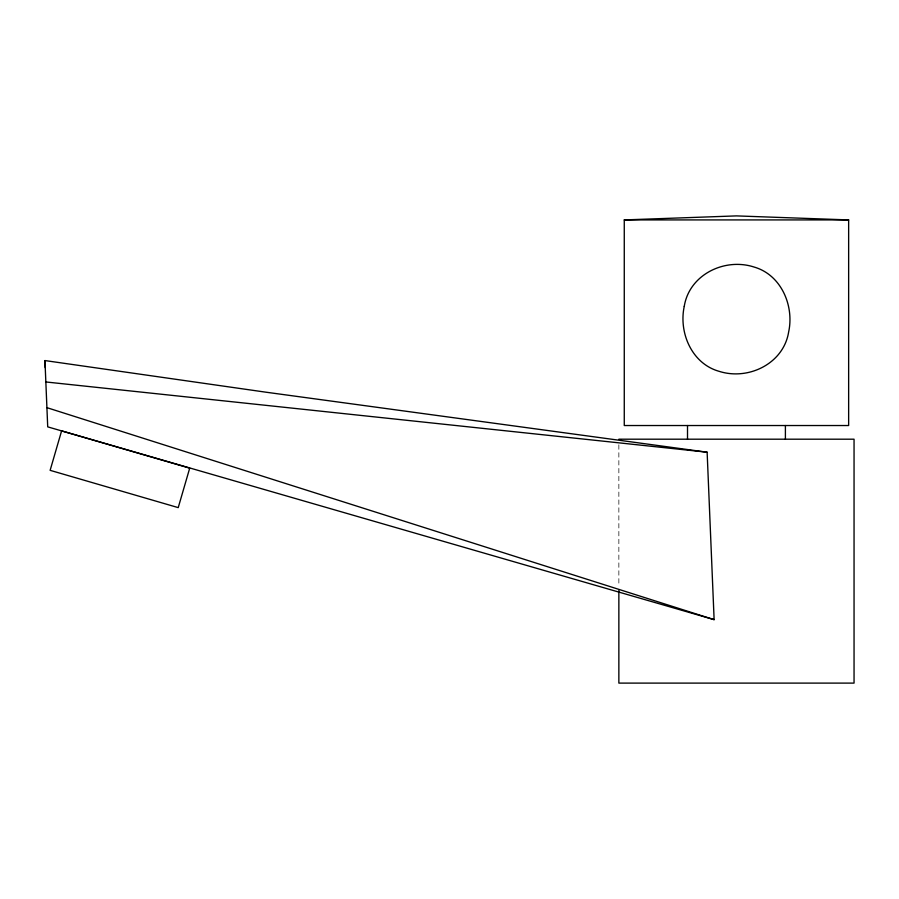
<?xml version="1.0" encoding="UTF-8"?>
<svg xmlns="http://www.w3.org/2000/svg" width="899" height="899" viewBox="0 0 899 899"><rect width="100%" height="100%" fill="white"/><g stroke="black" fill="none" stroke-linecap="round" stroke-linejoin="round"><path stroke-width="0.67" stroke-dasharray="4.5 3.37" d="M618.86 444.803L618.86 586.384"/><path stroke-width="1.35" d="M624.266 219.918L736.461 215.895L848.645 219.918L848.645 425.53L624.266 425.53L624.266 219.918L848.645 219.918M618.86 439.195L854.05 439.195L854.05 683.105L618.86 683.105L618.86 590.587M45.838 381.963L707.131 452.208L714.121 619.647L47.714 426.868L44.95 360.566L265.722 392.166L707.131 452.208M46.917 407.663L714.121 619.647M44.95 360.566L45.242 367.702M785.4 425.53L785.4 439.195M687.51 425.53L687.51 439.195M684.263 306.323C678.554 332.585 691.781 363.556 718.908 371.265C748.271 380.783 783.625 363.657 788.648 331.956C794.356 305.682 781.13 274.712 754.003 267.014C724.639 257.485 689.286 274.622 684.263 306.323M61.604 430.879L50.13 470.334L178.227 507.62L189.711 468.165L61.604 430.879"/></g></svg>
